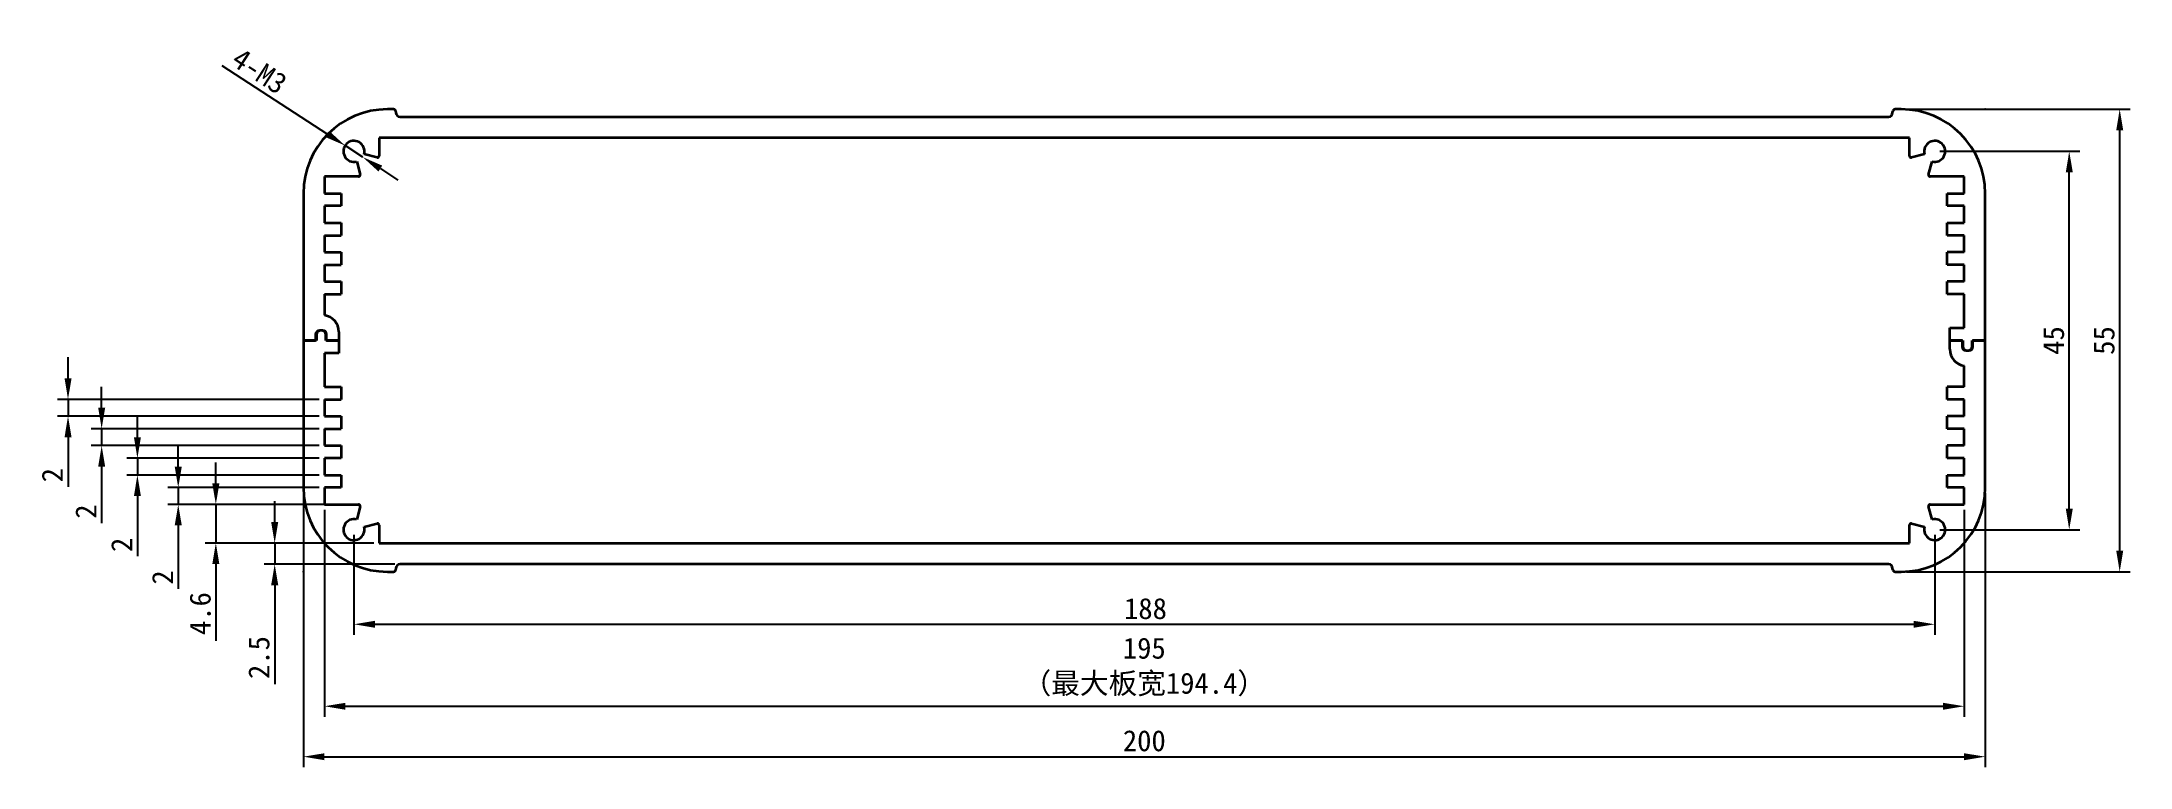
# Model space of a CAD drawing. Header units: millimetres. Extents: x 17 to 266, y 83 to 169.
import ezdxf

# ---------------------------------------------------------------- set-up
doc = ezdxf.new("R2010")
doc.units = ezdxf.units.MM
doc.header["$PDSIZE"] = -1
doc.layers.add('文字层', color=30, linetype='Continuous', lineweight=25)
doc.layers.add('细实线层', color=7, linetype='Continuous')
doc.styles.get("Standard").update_dxf_attribs({"font": 'simhei.ttf'})
doc.dimstyles.new('ISO-25', dxfattribs={"dimtxt": 2.5, "dimasz": 2.5, "dimexe": 1.25, "dimexo": 0.625, "dimtad": 1, "dimdec": 1, "dimdsep": 46, "dimtxsty": 'Standard', "dimcen": 2.5, "dimadec": 0, "dimazin": 0, "dimtfac": 1, "dimtdec": 1, "dimtmove": 0, "dimatfit": 3, "dimfxl": 1, "dimarcsym": 0})

# ---------------------------------------------------------------- blocks, each defined once
blk = doc.blocks.new('_D')
at = {"layer": 'Defpoints', "color": 0}
for p in [(53.33, 156.82), (55.42, 155.45)]:
    blk.add_point(p, dxfattribs=at)
at = {"layer": '细实线层', "color": 0, "lineweight": -2}
for p, q in [((38.68, 166.35), (51.23, 158.18)), ((55.42, 155.45), (53.33, 156.82)), ((57.52, 154.09), (59.61, 152.72))]:
    blk.add_line(p, q, dxfattribs=at)
at = {"layer": '细实线层', "color": 0}
for points in [[(51.46, 158.53), (51, 157.83), (53.33, 156.82)], [(57.74, 154.44), (57.29, 153.74), (55.42, 155.45)]]:
    blk.add_solid(points, dxfattribs=at)
at = {"layer": '细实线层', "color": 0, "insert": (43.15, 165.68), "char_height": 2.5, "attachment_point": 5, "rotation": 326.9249}
blk.add_mtext('4-M3', dxfattribs=at)
blk = doc.blocks.new('_D_1')
at = {"layer": 'Defpoints', "color": 0}
for p in [(54.37, 111.14), (242.37, 111.14), (242.37, 99.89)]:
    blk.add_point(p, dxfattribs=at)
at = {"layer": '细实线层', "color": 0, "lineweight": -2}
for p, q in [((54.37, 110.51), (54.37, 98.64)), ((242.37, 110.51), (242.37, 98.64)), ((56.87, 99.89), (239.87, 99.89))]:
    blk.add_line(p, q, dxfattribs=at)
at = {"layer": '细实线层', "color": 0}
for points in [[(56.87, 100.3), (56.87, 99.47), (54.37, 99.89)], [(239.87, 100.3), (239.87, 99.47), (242.37, 99.89)]]:
    blk.add_solid(points, dxfattribs=at)
at = {"layer": '细实线层', "color": 0, "insert": (148.51, 103.01), "char_height": 2.5, "attachment_point": 2}
blk.add_mtext('188', dxfattribs=at)
blk = doc.blocks.new('_D_2')
at = {"layer": 'Defpoints', "color": 0}
for p in [(242.37, 156.14), (258.37, 156.14), (242.37, 111.14)]:
    blk.add_point(p, dxfattribs=at)
at = {"layer": '细实线层', "color": 0, "lineweight": -2}
for p, q in [((243, 156.14), (259.62, 156.14)), ((258.37, 113.64), (258.37, 153.64)), ((243, 111.14), (259.62, 111.14))]:
    blk.add_line(p, q, dxfattribs=at)
at = {"layer": '细实线层', "color": 0}
for points in [[(257.96, 153.64), (258.79, 153.64), (258.37, 156.14)], [(257.96, 113.64), (258.79, 113.64), (258.37, 111.14)]]:
    blk.add_solid(points, dxfattribs=at)
at = {"layer": '细实线层', "color": 0, "insert": (255.25, 133.64), "char_height": 2.5, "attachment_point": 2, "rotation": 90}
blk.add_mtext('45', dxfattribs=at)
blk = doc.blocks.new('_D_3')
at = {"layer": 'Defpoints', "color": 0}
for p in [(48.37, 116.14), (248.37, 116.14), (248.37, 84.14)]:
    blk.add_point(p, dxfattribs=at)
at = {"layer": '细实线层', "color": 0, "lineweight": -2}
for p, q in [((48.37, 115.51), (48.37, 82.89)), ((248.37, 115.51), (248.37, 82.89)), ((50.87, 84.14), (245.87, 84.14))]:
    blk.add_line(p, q, dxfattribs=at)
at = {"layer": '细实线层', "color": 0}
for points in [[(50.87, 84.55), (50.87, 83.72), (48.37, 84.14)], [(245.87, 84.55), (245.87, 83.72), (248.37, 84.14)]]:
    blk.add_solid(points, dxfattribs=at)
at = {"layer": '细实线层', "color": 0, "insert": (148.37, 87.29), "char_height": 2.5, "attachment_point": 2}
blk.add_mtext('200', dxfattribs=at)
blk = doc.blocks.new('_D_4')
at = {"layer": 'Defpoints', "color": 0}
for p in [(238.37, 161.14), (264.37, 161.14), (238.37, 106.14)]:
    blk.add_point(p, dxfattribs=at)
at = {"layer": '细实线层', "color": 0, "lineweight": -2}
for p, q in [((239, 161.14), (265.62, 161.14)), ((264.37, 108.64), (264.37, 158.64)), ((239, 106.14), (265.62, 106.14))]:
    blk.add_line(p, q, dxfattribs=at)
at = {"layer": '细实线层', "color": 0}
for points in [[(263.96, 158.64), (264.79, 158.64), (264.37, 161.14)], [(263.96, 108.64), (264.79, 108.64), (264.37, 106.14)]]:
    blk.add_solid(points, dxfattribs=at)
at = {"layer": '细实线层', "color": 0, "insert": (261.25, 133.64), "char_height": 2.5, "attachment_point": 2, "rotation": 90}
blk.add_mtext('55', dxfattribs=at)
blk = doc.blocks.new('_D_5')
at = {"layer": 'Defpoints', "color": 0}
for p in [(50.87, 114.14), (245.87, 114.14), (245.87, 90.14)]:
    blk.add_point(p, dxfattribs=at)
at = {"layer": '文字层', "color": 0, "lineweight": -2}
for p, q in [((50.87, 113.51), (50.87, 88.89)), ((245.87, 113.51), (245.87, 88.89)), ((53.37, 90.14), (243.37, 90.14))]:
    blk.add_line(p, q, dxfattribs=at)
at = {"layer": '文字层', "color": 0}
for points in [[(53.37, 90.55), (53.37, 89.72), (50.87, 90.14)], [(243.37, 90.55), (243.37, 89.72), (245.87, 90.14)]]:
    blk.add_solid(points, dxfattribs=at)
at = {"layer": '文字层', "color": 0, "insert": (148.37, 98.3), "char_height": 2.5, "attachment_point": 2}
blk.add_mtext('195\\P（最大板宽194.4）', dxfattribs=at)
blk = doc.blocks.new('_D_6')
at = {"layer": 'Defpoints', "color": 0}
for p in [(57.37, 109.54), (44.95, 107.04), (59.87, 107.04)]:
    blk.add_point(p, dxfattribs=at)
at = {"layer": '细实线层', "color": 0, "lineweight": -2}
for p, q in [((44.95, 112.04), (44.95, 114.54)), ((56.75, 109.54), (43.7, 109.54)), ((44.95, 109.54), (44.95, 107.04)), ((59.25, 107.04), (43.7, 107.04)), ((44.95, 104.54), (44.95, 92.76))]:
    blk.add_line(p, q, dxfattribs=at)
at = {"layer": '细实线层', "color": 0}
for points in [[(44.53, 112.04), (45.37, 112.04), (44.95, 109.54)], [(44.53, 104.54), (45.37, 104.54), (44.95, 107.04)]]:
    blk.add_solid(points, dxfattribs=at)
at = {"layer": '细实线层', "color": 0, "insert": (41.82, 95.93), "char_height": 2.5, "attachment_point": 2, "rotation": 90}
blk.add_mtext('2.5', dxfattribs=at)
blk = doc.blocks.new('_D_7')
at = {"layer": 'Defpoints', "color": 0}
for p in [(54.92, 114.14), (37.95, 109.54), (57.37, 109.54)]:
    blk.add_point(p, dxfattribs=at)
at = {"layer": '细实线层', "color": 0, "lineweight": -2}
for p, q in [((37.95, 116.64), (37.95, 119.14)), ((54.29, 114.14), (36.7, 114.14)), ((37.95, 114.14), (37.95, 109.54)), ((56.75, 109.54), (36.7, 109.54)), ((37.95, 107.04), (37.95, 97.9))]:
    blk.add_line(p, q, dxfattribs=at)
at = {"layer": '细实线层', "color": 0}
for points in [[(37.53, 116.64), (38.37, 116.64), (37.95, 114.14)], [(37.53, 107.04), (38.37, 107.04), (37.95, 109.54)]]:
    blk.add_solid(points, dxfattribs=at)
at = {"layer": '细实线层', "color": 0, "insert": (34.83, 101.16), "char_height": 2.5, "attachment_point": 2, "rotation": 90}
blk.add_mtext('4.6', dxfattribs=at)
blk = doc.blocks.new('_D_8')
at = {"layer": 'Defpoints', "color": 0}
for p in [(50.87, 116.14), (33.48, 114.14), (50.87, 114.14)]:
    blk.add_point(p, dxfattribs=at)
at = {"layer": '细实线层', "color": 0, "lineweight": -2}
for p, q in [((33.48, 118.64), (33.48, 121.14)), ((50.25, 116.14), (32.23, 116.14)), ((33.48, 116.14), (33.48, 114.14)), ((50.25, 114.14), (32.23, 114.14)), ((33.48, 111.64), (33.48, 104.09))]:
    blk.add_line(p, q, dxfattribs=at)
at = {"layer": '细实线层', "color": 0}
for points in [[(33.06, 118.64), (33.9, 118.64), (33.48, 116.14)], [(33.06, 111.64), (33.9, 111.64), (33.48, 114.14)]]:
    blk.add_solid(points, dxfattribs=at)
at = {"layer": '细实线层', "color": 0, "insert": (30.36, 105.45), "char_height": 2.5, "attachment_point": 2, "rotation": 90}
blk.add_mtext('2', dxfattribs=at)
blk = doc.blocks.new('_D_9')
at = {"layer": 'Defpoints', "color": 0}
for p in [(50.87, 119.64), (28.62, 117.64), (50.87, 117.64)]:
    blk.add_point(p, dxfattribs=at)
at = {"layer": '细实线层', "color": 0, "lineweight": -2}
for p, q in [((28.62, 122.14), (28.62, 124.64)), ((50.25, 119.64), (27.37, 119.64)), ((28.62, 119.64), (28.62, 117.64)), ((50.25, 117.64), (27.37, 117.64)), ((28.62, 115.14), (28.62, 107.97))]:
    blk.add_line(p, q, dxfattribs=at)
at = {"layer": '细实线层', "color": 0}
for points in [[(28.21, 122.14), (29.04, 122.14), (28.62, 119.64)], [(28.21, 115.14), (29.04, 115.14), (28.62, 117.64)]]:
    blk.add_solid(points, dxfattribs=at)
at = {"layer": '细实线层', "color": 0, "insert": (25.5, 109.33), "char_height": 2.5, "attachment_point": 2, "rotation": 90}
blk.add_mtext('2', dxfattribs=at)
blk = doc.blocks.new('_D_10')
at = {"layer": 'Defpoints', "color": 0}
for p in [(50.87, 123.14), (24.37, 121.14), (50.87, 121.14)]:
    blk.add_point(p, dxfattribs=at)
at = {"layer": '细实线层', "color": 0, "lineweight": -2}
for p, q in [((24.37, 125.64), (24.37, 128.14)), ((50.25, 123.14), (23.12, 123.14)), ((24.37, 123.14), (24.37, 121.14)), ((50.25, 121.14), (23.12, 121.14)), ((24.37, 118.64), (24.37, 111.93))]:
    blk.add_line(p, q, dxfattribs=at)
at = {"layer": '细实线层', "color": 0}
for points in [[(23.96, 125.64), (24.79, 125.64), (24.37, 123.14)], [(23.96, 118.64), (24.79, 118.64), (24.37, 121.14)]]:
    blk.add_solid(points, dxfattribs=at)
at = {"layer": '细实线层', "color": 0, "insert": (21.25, 113.29), "char_height": 2.5, "attachment_point": 2, "rotation": 90}
blk.add_mtext('2', dxfattribs=at)
blk = doc.blocks.new('_D_11')
at = {"layer": 'Defpoints', "color": 0}
for p in [(20.37, 124.64), (50.87, 126.64), (50.87, 124.64)]:
    blk.add_point(p, dxfattribs=at)
at = {"layer": '细实线层', "color": 0, "lineweight": -2}
for p, q in [((20.37, 129.14), (20.37, 131.64)), ((50.25, 126.64), (19.12, 126.64)), ((50.25, 124.64), (19.12, 124.64)), ((20.37, 126.64), (20.37, 124.64)), ((20.37, 122.14), (20.37, 116.25))]:
    blk.add_line(p, q, dxfattribs=at)
at = {"layer": '细实线层', "color": 0}
for points in [[(19.96, 129.14), (20.79, 129.14), (20.37, 126.64)], [(19.96, 122.14), (20.79, 122.14), (20.37, 124.64)]]:
    blk.add_solid(points, dxfattribs=at)
at = {"layer": '细实线层', "color": 0, "insert": (17.25, 117.62), "char_height": 2.5, "attachment_point": 2, "rotation": 90}
blk.add_mtext('2', dxfattribs=at)

msp = doc.modelspace()

# ---------------------------------------------------------------- linework, layer by layer
at = {"color": 7, "linetype": 'Continuous', "lineweight": 35}
for p, q in [((59.07, 161.14), (58.37, 161.14)), ((59.37, 160.84), (59.37, 160.74)), ((59.87, 160.24), (236.87, 160.24)), ((237.37, 160.74), (237.37, 160.84)), ((238.37, 161.14), (237.67, 161.14)), ((239.37, 157.74), (57.37, 157.74)), ((57.37, 157.74), (57.37, 155.59)), ((239.37, 155.59), (239.37, 157.74)), ((54.7, 154.93), (55.11, 153.39)), ((57.12, 155.4), (55.58, 155.81)), ((241.17, 155.81), (239.63, 155.4)), ((241.64, 153.39), (242.05, 154.93)), ((54.92, 153.14), (50.87, 153.14)), ((50.87, 153.14), (50.87, 151.14)), ((245.87, 153.14), (241.83, 153.14)), ((245.87, 151.14), (245.87, 153.14)), ((48.37, 151.14), (48.37, 133.64)), ((50.87, 151.14), (52.87, 151.14)), ((52.87, 149.64), (50.87, 149.64)), ((50.87, 149.64), (50.87, 147.64)), ((52.87, 151.14), (52.87, 149.64)), ((243.87, 149.64), (243.87, 151.14)), ((243.87, 151.14), (245.87, 151.14)), ((245.87, 149.64), (243.87, 149.64)), ((245.87, 147.64), (245.87, 149.64)), ((248.37, 133.64), (248.37, 151.14)), ((50.87, 147.64), (52.87, 147.64)), ((52.87, 147.64), (52.87, 146.14)), ((243.87, 146.14), (243.87, 147.64)), ((243.87, 147.64), (245.87, 147.64)), ((50.87, 146.14), (52.87, 146.14)), ((50.87, 146.14), (50.87, 144.14)), ((50.87, 144.14), (52.87, 144.14)), ((52.87, 144.14), (52.87, 142.64)), ((245.87, 146.14), (243.87, 146.14)), ((245.87, 144.14), (243.87, 144.14)), ((243.87, 142.64), (243.87, 144.14)), ((245.87, 144.14), (245.87, 146.14)), ((50.87, 142.64), (52.87, 142.64)), ((50.87, 142.64), (50.87, 140.64)), ((245.87, 142.64), (243.87, 142.64)), ((245.87, 140.64), (245.87, 142.64)), ((50.87, 140.64), (52.87, 140.64)), ((50.87, 139.14), (52.87, 139.14)), ((50.87, 139.14), (50.87, 136.64)), ((52.87, 140.64), (52.87, 139.14)), ((245.87, 140.64), (243.87, 140.64)), ((243.87, 139.14), (243.87, 140.64)), ((245.87, 139.14), (243.87, 139.14)), ((245.87, 135.14), (245.87, 139.14)), ((49.82, 134.34), (49.82, 133.64)), ((49.92, 134.34), (49.92, 133.64)), ((50.62, 134.84), (50.32, 134.84)), ((50.52, 134.84), (50.42, 134.84)), ((51.02, 133.64), (51.02, 134.34)), ((51.12, 133.64), (51.12, 134.34)), ((52.57, 134.66), (52.57, 133.64)), ((244.17, 135.14), (245.87, 135.14)), ((244.17, 133.64), (244.17, 135.14)), ((48.37, 133.64), (48.37, 116.14)), ((49.92, 133.64), (48.37, 133.64)), ((48.37, 133.64), (49.82, 133.64)), ((52.57, 132.14), (50.87, 132.14)), ((50.87, 132.14), (50.87, 128.14)), ((52.57, 133.64), (51.02, 133.64)), ((51.12, 133.64), (52.57, 133.64)), ((52.57, 133.64), (52.57, 132.14)), ((244.17, 132.61), (244.17, 133.64)), ((245.62, 133.64), (244.17, 133.64)), ((244.17, 133.64), (245.72, 133.64)), ((245.62, 133.64), (245.62, 132.94)), ((245.72, 133.64), (245.72, 132.94)), ((246.12, 132.44), (246.42, 132.44)), ((246.22, 132.44), (246.32, 132.44)), ((246.82, 132.94), (246.82, 133.64)), ((246.82, 133.64), (248.37, 133.64)), ((246.92, 132.94), (246.92, 133.64)), ((248.37, 133.64), (246.92, 133.64)), ((248.37, 116.14), (248.37, 133.64)), ((245.87, 128.14), (245.87, 130.64)), ((50.87, 128.14), (52.87, 128.14)), ((52.87, 128.14), (52.87, 126.64)), ((245.87, 128.14), (243.87, 128.14)), ((243.87, 126.64), (243.87, 128.14)), ((50.87, 126.64), (52.87, 126.64)), ((50.87, 126.64), (50.87, 124.64)), ((50.87, 124.64), (52.87, 124.64)), ((52.87, 124.64), (52.87, 123.14)), ((245.87, 126.64), (243.87, 126.64)), ((245.87, 124.64), (243.87, 124.64)), ((243.87, 123.14), (243.87, 124.64)), ((245.87, 124.64), (245.87, 126.64)), ((50.87, 123.14), (52.87, 123.14)), ((50.87, 123.14), (50.87, 121.14)), ((245.87, 123.14), (243.87, 123.14)), ((245.87, 121.14), (245.87, 123.14)), ((50.87, 121.14), (52.87, 121.14)), ((52.87, 119.64), (50.87, 119.64)), ((50.87, 119.64), (50.87, 117.64)), ((52.87, 121.14), (52.87, 119.64)), ((245.87, 121.14), (243.87, 121.14)), ((243.87, 119.64), (243.87, 121.14)), ((245.87, 119.64), (243.87, 119.64)), ((245.87, 117.64), (245.87, 119.64)), ((50.87, 117.64), (52.87, 117.64)), ((52.87, 117.64), (52.87, 116.14)), ((243.87, 117.64), (245.87, 117.64)), ((243.87, 116.14), (243.87, 117.64)), ((52.87, 116.14), (50.87, 116.14)), ((50.87, 116.14), (50.87, 114.14)), ((245.87, 116.14), (243.87, 116.14)), ((245.87, 114.14), (245.87, 116.14)), ((50.87, 114.14), (54.92, 114.14)), ((55.11, 113.88), (54.7, 112.34)), ((55.58, 111.46), (57.12, 111.87)), ((239.63, 111.87), (241.17, 111.46)), ((242.05, 112.34), (241.64, 113.88)), ((241.83, 114.14), (245.87, 114.14)), ((57.37, 111.68), (57.37, 109.54)), ((57.37, 109.54), (239.37, 109.54)), ((239.37, 109.54), (239.37, 111.68)), ((236.87, 107.04), (59.87, 107.04)), ((58.37, 106.14), (59.07, 106.14)), ((59.37, 106.54), (59.37, 106.44)), ((237.37, 106.44), (237.37, 106.54)), ((237.67, 106.14), (238.37, 106.14))]:
    msp.add_line(p, q, dxfattribs=at)
at = {"color": 7, "linetype": 'Continuous'}
for p, q in [((248.37, 161.14), (248.33, 161.14)), ((248.37, 161.14), (248.37, 161.05)), ((48.37, 106.14), (48.37, 106.22)), ((48.37, 106.14), (48.41, 106.14))]:
    msp.add_line(p, q, dxfattribs=at)
at = {"color": 7, "linetype": 'Continuous', "lineweight": 35}
for centre, radius, start, end in [((58.37, 151.14), 10, 90, 180), ((59.07, 160.84), 0.3, 0, 90), ((59.87, 160.74), 0.5, 180, 270), ((236.87, 160.74), 0.5, 270, 0), ((237.67, 160.84), 0.3, 90, 180), ((238.37, 151.14), 10, 0, 90), ((54.37, 156.14), 1.25, 345, 285), ((242.37, 156.14), 1.25, 255, 195), ((57.17, 155.59), 0.2, 255, 0), ((239.57, 155.59), 0.2, 180, 285), ((54.92, 153.34), 0.2, 270, 15), ((241.83, 153.34), 0.2, 165, 270), ((50.57, 134.66), 2, 0, 81.3731), ((50.32, 134.34), 0.5, 90, 180), ((50.42, 134.34), 0.5, 90, 180), ((50.52, 134.34), 0.5, 0, 90), ((50.62, 134.34), 0.5, 0, 90), ((246.17, 132.61), 2, 180, 261.3731), ((246.12, 132.94), 0.5, 180, 270), ((246.22, 132.94), 0.5, 180, 270), ((246.32, 132.94), 0.5, 270, 0), ((246.42, 132.94), 0.5, 270, 0), ((58.37, 116.14), 10, 180, 270), ((238.37, 116.14), 10, 270, 0), ((54.37, 111.14), 1.25, 75, 15), ((54.92, 113.94), 0.2, 345, 90), ((57.17, 111.68), 0.2, 0, 105), ((239.57, 111.68), 0.2, 75, 180), ((242.37, 111.14), 1.25, 165, 105), ((241.83, 113.94), 0.2, 90, 195), ((59.87, 106.54), 0.5, 90, 180), ((236.87, 106.54), 0.5, 0, 90), ((59.07, 106.44), 0.3, 270, 0), ((237.67, 106.44), 0.3, 180, 270)]:
    msp.add_arc(centre, radius, start, end, dxfattribs=at)
at = {"color": 7, "linetype": 'Continuous'}
for p in [(248.37, 161.14), (48.37, 106.14)]:
    msp.add_point(p, dxfattribs=at)

# ---------------------------------------------------------------- dimensions: what is measured, and where the dimension line sits
at = {"layer": '文字层'}
dim = msp.add_linear_dim(base=(245.87, 90.14), p1=(50.87, 114.14), p2=(245.87, 114.14), angle=0, text='<>\\P（最大板宽194.4）', dimstyle='ISO-25', dxfattribs=at)
dim.commit()
dim.dimension.update_dxf_attribs({"geometry": '_D_5', "text_midpoint": (148.37, 90.14), "dimtype": 160})
at = {"layer": '细实线层'}
dim = msp.add_diameter_dim_2p(p1=(55.42, 155.45), p2=(53.33, 156.82), text='4-M3', dimstyle='ISO-25', dxfattribs=at)
dim.commit()
dim.dimension.update_dxf_attribs({"geometry": '_D', "text_midpoint": (42.13, 164.11), "dimtype": 163})
for base, p1, p2, angle, picture, middle in [((264.37, 161.14), (238.37, 106.14), (238.37, 161.14), 90, '_D_4', (264.37, 133.64)), ((258.37, 156.14), (242.37, 111.14), (242.37, 156.14), 90, '_D_2', (258.37, 133.64)), ((20.37, 124.64), (50.87, 126.64), (50.87, 124.64), 90, '_D_11', (20.37, 117.62)), ((24.37, 121.14), (50.87, 123.14), (50.87, 121.14), 90, '_D_10', (24.37, 113.29)), ((28.62, 117.64), (50.87, 119.64), (50.87, 117.64), 90, '_D_9', (28.62, 109.33)), ((33.48, 114.14), (50.87, 116.14), (50.87, 114.14), 90, '_D_8', (33.48, 105.45)), ((37.95, 109.54), (54.92, 114.14), (57.37, 109.54), 90, '_D_7', (37.95, 101.16)), ((44.95, 107.04), (57.37, 109.54), (59.87, 107.04), 90, '_D_6', (44.95, 95.93)), ((248.37, 84.14), (48.37, 116.14), (248.37, 116.14), 0, '_D_3', (148.37, 84.14)), ((242.37, 99.89), (54.37, 111.14), (242.37, 111.14), 0, '_D_1', (148.51, 99.89))]:
    dim = msp.add_linear_dim(base=base, p1=p1, p2=p2, angle=angle, dimstyle='ISO-25', dxfattribs=at)
    dim.commit()
    dim.dimension.update_dxf_attribs({"geometry": picture, "text_midpoint": middle, "dimtype": 160})

doc.saveas('drawing.dxf')
